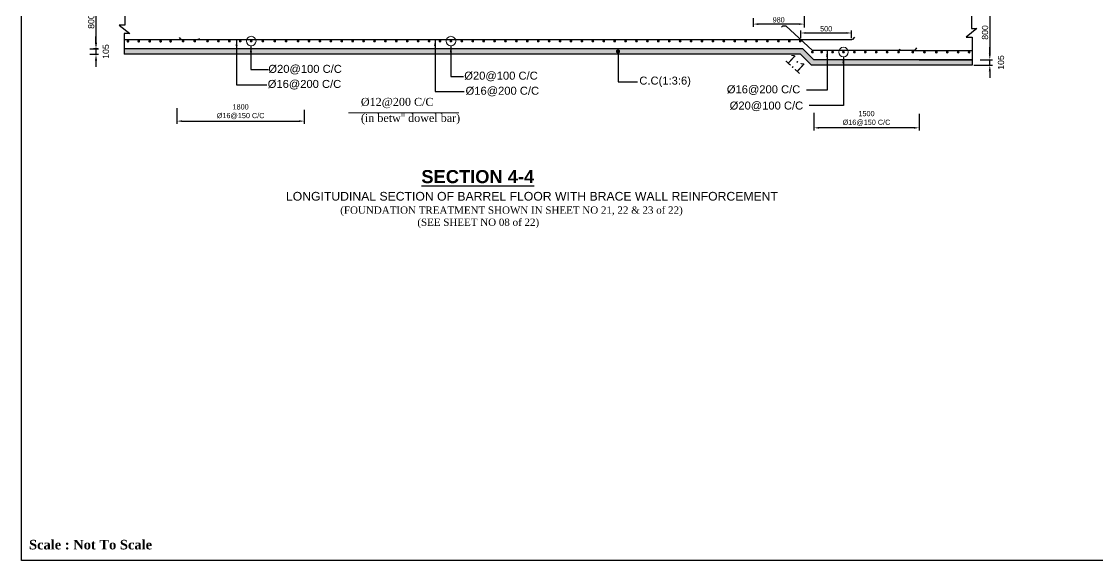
# Model space of a CAD drawing. Extents: x -426260 to 2055400, y -4304674 to -305611.
# Drawn here: x 440128 to 460828, y -1914323 to -1903955 of the extents above; entities that cross this region are included whole.
import ezdxf

# ---------------------------------------------------------------- set-up
doc = ezdxf.new("R2010")
doc.units = 0
doc.header["$LTSCALE"] = 300
doc.header["$MEASUREMENT"] = 0
doc.header["$PDMODE"] = 3
doc.layers.get('DEFPOINTS').update_dxf_attribs({"linetype": 'CONTINUOUS'})
for name, color, linetype, lineweight in [('Dim', 7, 'CONTINUOUS', 9), ('line2', 3, 'CONTINUOUS', 30), ('ROD', 1, 'CONTINUOUS', 30)]:
    doc.layers.add(name, color=color, linetype=linetype, lineweight=lineweight)
for name, color, linetype in [('LINE', 7, 'CONTINUOUS'), ('REINF.', 1, 'CONTINUOUS'), ('TEXT', 10, 'CONTINUOUS'), ('TXT', 7, 'CONTINUOUS')]:
    doc.layers.add(name, color=color, linetype=linetype)
doc.styles.add('Arial', font='arial.ttf')
doc.styles.add('DIM', font='isocp3.shx')
doc.dimstyles.new('dim_20', dxfattribs={"dimtxt": 40, "dimasz": 40, "dimexe": 20, "dimexo": 20, "dimgap": 15, "dimtad": 1, "dimdec": 0, "dimzin": 0, "dimdsep": 46, "dimtxsty": 'DIM', "dimcen": 150, "dimclrd": 5, "dimclre": 5, "dimclrt": 7, "dimadec": 0, "dimazin": 0, "dimtfac": 1, "dimtdec": 0, "dimtmove": 0, "dimatfit": 3, "dimfxl": 20, "dimtolj": 1, "dimtzin": 0, "dimarcsym": 0})
doc.dimstyles.new('dim_50', dxfattribs={"dimtxt": 100, "dimasz": 100, "dimexe": 50, "dimexo": 30, "dimgap": 30, "dimtad": 1, "dimdec": 0, "dimzin": 0, "dimdsep": 46, "dimtxsty": 'DIM', "dimcen": 0.09, "dimclrd": 5, "dimclre": 5, "dimclrt": 7, "dimadec": 0, "dimazin": 0, "dimtfac": 1, "dimtdec": 0, "dimtmove": 0, "dimatfit": 3, "dimfxl": 1, "dimtolj": 1, "dimtzin": 0, "dimarcsym": 1})

# ---------------------------------------------------------------- blocks, each defined once
blk = doc.blocks.new('*D460')
at = {"layer": 'DEFPOINTS', "color": 0, "transparency": 16777216}
for p in [(455369, -1905680), (457399, -1905700), (455369, -1906000)]:
    blk.add_point(p, dxfattribs=at)
at = {"layer": 'Dim', "color": 5, "lineweight": -2, "transparency": 16777216}
for p, q in [((455369, -1905710), (455369, -1906050)), ((457399, -1905730), (457399, -1906050)), ((457299, -1906000), (455469, -1906000))]:
    blk.add_line(p, q, dxfattribs=at)
at = {"layer": 'Dim', "color": 5, "transparency": 16777216}
for points in [[(455469, -1905983), (455469, -1906017), (455369, -1906000)], [(457299, -1905983), (457299, -1906017), (457399, -1906000)]]:
    blk.add_solid(points, dxfattribs=at)
at = {"layer": 'Dim', "color": 7, "transparency": 16777216, "insert": (456384, -1905820), "char_height": 100, "attachment_point": 5, "rotation": 359.9982, "style": 'Arial'}
blk.add_mtext('\\A1;1500\\P%%C16@150 C/C', dxfattribs=at)
blk = doc.blocks.new('*D461')
at = {"layer": 'DEFPOINTS', "color": 0, "transparency": 16777216}
for p in [(443118, -1905591), (445568, -1905624), (445568, -1905871)]:
    blk.add_point(p, dxfattribs=at)
at = {"layer": 'Dim', "color": 5, "lineweight": -2, "transparency": 16777216}
for p, q in [((443118, -1905621), (443118, -1905921)), ((445568, -1905654), (445568, -1905921)), ((443218, -1905871), (445468, -1905871))]:
    blk.add_line(p, q, dxfattribs=at)
at = {"layer": 'Dim', "color": 5, "transparency": 16777216}
for points in [[(443218, -1905855), (443218, -1905888), (443118, -1905871)], [(445468, -1905855), (445468, -1905888), (445568, -1905871)]]:
    blk.add_solid(points, dxfattribs=at)
at = {"layer": 'Dim', "color": 7, "transparency": 16777216, "insert": (444343, -1905691), "char_height": 100, "attachment_point": 5, "rotation": 0.0018, "style": 'Arial'}
blk.add_mtext('\\A1;1800\\P%%C16@150 C/C', dxfattribs=at)
blk = doc.blocks.new('*D462')
at = {"layer": 'DEFPOINTS', "color": 0, "transparency": 16777216}
for p in [(454204, -1903862), (455184, -1903862), (454204, -1904005)]:
    blk.add_point(p, dxfattribs=at)
at = {"layer": 'Dim', "color": 5, "lineweight": -2, "transparency": 16777216}
for p, q in [((454204, -1903892), (454204, -1904055)), ((455184, -1903892), (455184, -1904055)), ((455084, -1904005), (454304, -1904005))]:
    blk.add_line(p, q, dxfattribs=at)
at = {"layer": 'Dim', "color": 5, "transparency": 16777216}
for points in [[(454304, -1903988), (454304, -1904022), (454204, -1904005)], [(455084, -1903988), (455084, -1904022), (455184, -1904005)]]:
    blk.add_solid(points, dxfattribs=at)
at = {"layer": 'Dim', "color": 7, "transparency": 16777216, "insert": (454694, -1903924), "char_height": 100, "attachment_point": 5, "style": 'Arial'}
blk.add_mtext('\\A1;980', dxfattribs=at)
blk = doc.blocks.new('*D463')
at = {"layer": 'DEFPOINTS', "color": 0, "transparency": 16777216}
for p in [(458422, -1903641), (458541, -1904691), (458756, -1904691)]:
    blk.add_point(p, dxfattribs=at)
at = {"layer": 'Dim', "color": 5, "lineweight": -2, "transparency": 16777216}
for p, q in [((458452, -1903641), (458806, -1903641)), ((458756, -1903761), (458756, -1904571)), ((458571, -1904691), (458806, -1904691))]:
    blk.add_line(p, q, dxfattribs=at)
at = {"layer": 'Dim', "color": 5, "transparency": 16777216}
for points in [[(458736, -1903761), (458776, -1903761), (458756, -1903641)], [(458736, -1904571), (458776, -1904571), (458756, -1904691)]]:
    blk.add_solid(points, dxfattribs=at)
at = {"layer": 'Dim', "color": 7, "transparency": 16777216, "insert": (458665, -1904166), "char_height": 120, "attachment_point": 5, "rotation": 90, "style": 'Arial'}
blk.add_mtext('\\A1;800', dxfattribs=at)
blk = doc.blocks.new('*D464')
at = {"layer": 'DEFPOINTS', "color": 0, "transparency": 16777216}
for p in [(441647, -1903430), (441561, -1904481), (441633, -1904481)]:
    blk.add_point(p, dxfattribs=at)
at = {"layer": 'Dim', "color": 5, "lineweight": -2, "transparency": 16777216}
for p, q in [((441617, -1903430), (441511, -1903430)), ((441561, -1903550), (441561, -1904361)), ((441603, -1904481), (441511, -1904481))]:
    blk.add_line(p, q, dxfattribs=at)
at = {"layer": 'Dim', "color": 5, "transparency": 16777216}
for points in [[(441541, -1903550), (441581, -1903550), (441561, -1903430)], [(441541, -1904361), (441581, -1904361), (441561, -1904481)]]:
    blk.add_solid(points, dxfattribs=at)
at = {"layer": 'Dim', "color": 7, "transparency": 16777216, "insert": (441469, -1903956), "char_height": 120, "attachment_point": 5, "rotation": 90, "style": 'Arial'}
blk.add_mtext('\\A1;800', dxfattribs=at)
blk = doc.blocks.new('*D465')
at = {"layer": 'DEFPOINTS', "color": 0, "transparency": 16777216}
for p in [(441410, -1904481), (441410, -1904586), (441561, -1904586)]:
    blk.add_point(p, dxfattribs=at)
at = {"layer": 'Dim', "color": 5, "lineweight": -2, "transparency": 16777216}
for p, q in [((441561, -1904361), (441561, -1904241)), ((441440, -1904481), (441611, -1904481)), ((441561, -1904481), (441561, -1904586)), ((441440, -1904586), (441611, -1904586)), ((441561, -1904706), (441561, -1904826))]:
    blk.add_line(p, q, dxfattribs=at)
at = {"layer": 'Dim', "color": 5, "transparency": 16777216}
for points in [[(441541, -1904361), (441581, -1904361), (441561, -1904481)], [(441541, -1904706), (441581, -1904706), (441561, -1904586)]]:
    blk.add_solid(points, dxfattribs=at)
at = {"layer": 'Dim', "color": 7, "transparency": 16777216, "insert": (441751, -1904533), "char_height": 120, "attachment_point": 5, "rotation": 90, "style": 'Arial'}
blk.add_mtext('\\A1;105', dxfattribs=at)
blk = doc.blocks.new('*D471')
at = {"layer": 'DEFPOINTS', "color": 0, "transparency": 16777216}
for p in [(455118, -1904306), (456098, -1904176), (456098, -1904306)]:
    blk.add_point(p, dxfattribs=at)
at = {"layer": 'Dim', "color": 5, "lineweight": -2, "transparency": 16777216}
for p, q in [((455118, -1904276), (455118, -1904126)), ((456098, -1904276), (456098, -1904126)), ((455218, -1904176), (455998, -1904176))]:
    blk.add_line(p, q, dxfattribs=at)
at = {"layer": 'Dim', "color": 5, "transparency": 16777216}
for points in [[(455218, -1904159), (455218, -1904192), (455118, -1904176)], [(455998, -1904159), (455998, -1904192), (456098, -1904176)]]:
    blk.add_solid(points, dxfattribs=at)
at = {"layer": 'Dim', "color": 7, "transparency": 16777216, "insert": (455608, -1904095), "char_height": 100, "attachment_point": 5, "style": 'Arial'}
blk.add_mtext('\\A1;500', dxfattribs=at)
blk = doc.blocks.new('*D466')
at = {"layer": 'DEFPOINTS', "color": 0, "transparency": 16777216}
for p in [(458541, -1904691), (458756, -1904691), (458417, -1904796)]:
    blk.add_point(p, dxfattribs=at)
at = {"layer": 'Dim', "color": 5, "lineweight": -2, "transparency": 16777216}
for p, q in [((458756, -1904571), (458756, -1904451)), ((458571, -1904691), (458806, -1904691)), ((458756, -1904796), (458756, -1904691)), ((458447, -1904796), (458806, -1904796)), ((458756, -1904916), (458756, -1905036))]:
    blk.add_line(p, q, dxfattribs=at)
at = {"layer": 'Dim', "color": 5, "transparency": 16777216}
for points in [[(458736, -1904571), (458776, -1904571), (458756, -1904691)], [(458736, -1904916), (458776, -1904916), (458756, -1904796)]]:
    blk.add_solid(points, dxfattribs=at)
at = {"layer": 'Dim', "color": 7, "transparency": 16777216, "insert": (458972, -1904744), "char_height": 120, "attachment_point": 5, "rotation": 90, "style": 'Arial'}
blk.add_mtext('\\A1;105', dxfattribs=at)

msp = doc.modelspace()

# ---------------------------------------------------------------- hatches: boundary and pattern name
at = {"layer": 'Dim'}
h = msp.add_hatch(dxfattribs=at)
h.set_pattern_fill('AR-CONC', color=2, scale=28)
h.set_pattern_definition([(50, (-104528.43, -1915464.66), (200.83285, -17.5706), [21, -231]), (355, (-104528.43, -1915464.66), (-38.85037, 210.6138), [16.8, -184.8]), (100.451444, (-104511.69, -1915466.13), (161.98248, 193.0432), [17.847254, -196.31979]), (46.1842, (-104528.43, -1915408.66), (298.82757, -46.3454), [31.5, -346.5]), (96.635635, (-104503.52, -1915412.53), (261.70534, 272.75321), [26.7709, -294.47985]), (351.184164, (-104528.43, -1915408.66), (261.70534, 272.7532), [25.2, -277.2]), (21, (-104500.43, -1915422.66), (167.133975, -112.73329), [21, -231]), (326, (-104500.43, -1915422.66), (68.12829, 203.04201), [16.8, -184.8]), (71.451445, (-104486.5, -1915432.06), (235.262265, 90.30872), [17.84725, -196.31979]), (37.5, (-104528.425, -1915464.665), (3.4047595, 93.210279), [0, -182.56, 0, -187.6, 0, -185.5]), (7.5, (-104528.43, -1915464.66), (73.65947, 110.43528), [0, -106.96, 0, -178.36, 0, -70.7]), (327.5, (-104590.865, -1915464.665), (149.470282, -6.315364), [0, -70, 0, -218.4, 0, -289.8]), (317.5, (-104618.87, -1915464.66), (163.292127, 28.029395), [0, -91, 0, -145.04, 0, -205.8])])
h.paths.add_polyline_path([(442100.8, -1904480.6), (442100.8, -1904585.6), (455115.5, -1904585.6), (455325.5, -1904795.6), (458417, -1904795.6), (458417, -1904690.6), (455369, -1904690.6), (455159, -1904480.6)])

# ---------------------------------------------------------------- linework, layer by layer
at = {"layer": 'Dim', "ltscale": 50}
msp.add_line((446421.2, -1905709.8), (448540.5, -1905709.8), dxfattribs=at)
for centre in [(444546.5, -1904332.3), (448388.9, -1904332.3), (455941.4, -1904543.3)]:
    msp.add_circle(centre, 92.7, dxfattribs=at)
at = {"layer": 'LINE'}
msp.add_lwpolyline([(472846.2, -1914323.1), (440128.1, -1914323.1), (440128.1, -1891186.8), (472846.2, -1891186.8)], close=True, dxfattribs=at)
at = {"layer": 'LINE', "color": 5, "ltscale": 500}
for points in [[(442116.1, -1903430.5), (442116.1, -1904023.6), (442009.5, -1904023.6), (442213.8, -1904188.3), (442100.8, -1904188.3), (442100.8, -1904585.6)], [(458401.7, -1903640.6), (458401.7, -1904090.2), (458508.3, -1904090.2), (458304.1, -1904254.9), (458417, -1904254.9), (458417, -1904795.6)]]:
    msp.add_lwpolyline(points, dxfattribs=at)
at = {"layer": 'LINE', "ltscale": 500}
for points in [[(443104.3, -1904480.5), (442100.8, -1904480.5)], [(458417, -1904690.6), (455369, -1904690.6), (455159, -1904480.6), (443118.3, -1904480.6)], [(458417, -1904795.6), (455325.5, -1904795.6), (455115.5, -1904585.6), (442100.8, -1904585.6)], [(457427.5, -1904690.6), (458417, -1904690.6)]]:
    msp.add_lwpolyline(points, dxfattribs=at)
at = {"layer": 'line2', "color": 3}
for points in [[(443132.3, -1904480.5), (443104.3, -1904480.5)], [(443132.3, -1904480.5), (443104.3, -1904480.5)], [(457399.5, -1904690.6), (457427.5, -1904690.6)], [(457399.5, -1904690.6), (457427.5, -1904690.6)]]:
    msp.add_lwpolyline(points, dxfattribs=at)
at = {"layer": 'REINF.', "ltscale": 50, "const_width": 26.3}
for points in [[(442187.3, -1904334.5, -1), (442161, -1904334.5, -1)], [(442397.3, -1904334.5, -1), (442371, -1904334.5, -1)], [(442607.3, -1904334.5, -1), (442581, -1904334.5, -1)], [(442817.3, -1904334.5, -1), (442791, -1904334.5, -1)], [(442983.1, -1904334.5, 1), (443009.4, -1904334.5, 1)], [(443250.3, -1904332.3, -1), (443224.1, -1904332.3, -1)], [(443473.1, -1904332.3, -1), (443446.9, -1904332.3, -1)], [(443719.6, -1904332.3, -1), (443693.3, -1904332.3, -1)], [(443903.3, -1904332.3, 1), (443929.6, -1904332.3, 1)], [(444113.3, -1904332.3, 1), (444139.6, -1904332.3, 1)], [(444323.3, -1904332.3, 1), (444349.6, -1904332.3, 1)], [(444559.6, -1904332.3, -1), (444533.3, -1904332.3, -1)], [(444757.4, -1904332.3, 1), (444783.6, -1904332.3, 1)], [(444986.4, -1904332.3, 1), (445012.7, -1904332.3, 1)], [(445205.2, -1904332.3, 1), (445231.5, -1904332.3, 1)], [(445462, -1904332.3, -1), (445435.8, -1904332.3, -1)], [(445672, -1904332.3, -1), (445645.8, -1904332.3, -1)], [(445855.8, -1904332.3, 1), (445882, -1904332.3, 1)], [(446092, -1904332.3, -1), (446065.8, -1904332.3, -1)], [(446302, -1904332.3, -1), (446275.8, -1904332.3, -1)], [(446512, -1904332.3, -1), (446485.8, -1904332.3, -1)], [(446695.8, -1904332.3, 1), (446722, -1904332.3, 1)], [(446905.8, -1904332.3, 1), (446932, -1904332.3, 1)], [(447142, -1904332.3, -1), (447115.8, -1904332.3, -1)], [(447325.8, -1904332.3, 1), (447352, -1904332.3, 1)], [(447535.8, -1904332.3, 1), (447562, -1904332.3, 1)], [(447772, -1904332.3, -1), (447745.8, -1904332.3, -1)], [(447955.8, -1904332.3, 1), (447982, -1904332.3, 1)], [(448165.8, -1904332.3, 1), (448192, -1904332.3, 1)], [(448402, -1904332.3, -1), (448375.8, -1904332.3, -1)], [(448612, -1904332.3, -1), (448585.8, -1904332.3, -1)], [(448795.8, -1904332.3, 1), (448822, -1904332.3, 1)], [(449032, -1904332.3, -1), (449005.8, -1904332.3, -1)], [(449242, -1904332.3, -1), (449215.8, -1904332.3, -1)], [(449425.8, -1904332.3, 1), (449452, -1904332.3, 1)], [(449635.8, -1904332.3, 1), (449662, -1904332.3, 1)], [(449845.8, -1904332.3, 1), (449872, -1904332.3, 1)], [(450082, -1904332.3, -1), (450055.8, -1904332.3, -1)], [(450292, -1904332.3, -1), (450265.8, -1904332.3, -1)], [(450475.8, -1904332.3, 1), (450502, -1904332.3, 1)], [(450685.8, -1904332.3, 1), (450712, -1904332.3, 1)], [(450922, -1904332.3, -1), (450895.8, -1904332.3, -1)], [(451105.8, -1904332.3, 1), (451132, -1904332.3, 1)], [(451315.8, -1904332.3, 1), (451342, -1904332.3, 1)], [(451552, -1904332.3, -1), (451525.8, -1904332.3, -1)], [(451762, -1904332.3, -1), (451735.8, -1904332.3, -1)], [(451945.8, -1904332.3, 1), (451972, -1904332.3, 1)], [(452182, -1904332.3, -1), (452155.8, -1904332.3, -1)], [(452392, -1904332.3, -1), (452365.8, -1904332.3, -1)], [(452575.8, -1904332.3, 1), (452602, -1904332.3, 1)], [(452812, -1904332.3, -1), (452785.8, -1904332.3, -1)], [(453022, -1904332.3, -1), (452995.8, -1904332.3, -1)], [(453205.8, -1904332.3, 1), (453232, -1904332.3, 1)], [(453415.8, -1904332.3, 1), (453442, -1904332.3, 1)], [(453625.8, -1904332.3, 1), (453652, -1904332.3, 1)], [(453862, -1904332.3, -1), (453835.8, -1904332.3, -1)], [(454045.8, -1904332.3, 1), (454072, -1904332.3, 1)], [(454255.8, -1904332.3, 1), (454282, -1904332.3, 1)], [(454492, -1904332.3, -1), (454465.8, -1904332.3, -1)], [(454702, -1904332.3, -1), (454675.8, -1904332.3, -1)], [(454912, -1904332.3, -1), (454885.8, -1904332.3, -1)], [(455095.8, -1904332.3, 1), (455122, -1904332.3, 1)], [(455356.2, -1904543.3, -1), (455329.9, -1904543.3, -1)], [(455534.5, -1904543.3, -1), (455508.2, -1904543.3, -1)], [(455718.2, -1904543.3, 1), (455744.5, -1904543.3, 1)], [(455928.2, -1904543.3, 1), (455954.5, -1904543.3, 1)], [(456164.5, -1904543.3, -1), (456138.2, -1904543.3, -1)], [(456348.2, -1904543.3, 1), (456374.5, -1904543.3, 1)], [(456558.2, -1904543.3, 1), (456584.5, -1904543.3, 1)], [(456768.2, -1904543.3, 1), (456794.5, -1904543.3, 1)], [(456987.2, -1904543.3, 1), (457013.4, -1904543.3, 1)], [(457287.9, -1904543.3, -1), (457261.6, -1904543.3, -1)], [(457512.5, -1904544.5, -1), (457486.2, -1904544.5, -1)], [(457714.6, -1904544.5, 1), (457740.8, -1904544.5, 1)], [(457924.6, -1904544.5, 1), (457950.8, -1904544.5, 1)], [(458134.6, -1904544.5, 1), (458160.8, -1904544.5, 1)], [(458344.6, -1904544.5, 1), (458370.8, -1904544.5, 1)]]:
    msp.add_lwpolyline(points, format="xyb", close=True, dxfattribs=at)
at = {"layer": 'ROD'}
for points in [[(455156.1, -1903605.4), (455156.1, -1903605.4, -0.4142136), (455184.1, -1903633.4), (455184.1, -1904067.4)], [(456152, -1904256), (456115.4, -1904299.6, -0.1679556), (456098.2, -1904305.6), (455132.5, -1904305.6), (443217, -1904305.6, -0.2368546), (443194.6, -1904294.3), (443169, -1904260)], [(443491.7, -1904291.6, 0.5591735), (443512, -1904304.1), (443557.5, -1904281.1)], [(457346.4, -1904464.7), (457312.9, -1904506.4, -0.2108691), (457292.2, -1904515.6), (455342.5, -1904515.6)], [(457076.8, -1904501.7, -0.5591735), (457056.5, -1904514.2), (457011, -1904491.1)]]:
    msp.add_lwpolyline(points, format="xyb", dxfattribs=at)
for points in [[(454749.7, -1904064.7), (454775.6, -1904040.7), (454835, -1904040.7), (455342.5, -1904515.6)], [(443217, -1904305.6), (442996.3, -1904305.5), (442100.8, -1904305.5)], [(457292.2, -1904515.6), (457499.3, -1904515.6), (458417, -1904515.6)]]:
    msp.add_lwpolyline(points, dxfattribs=at)

# ---------------------------------------------------------------- texts
at = {"layer": 'Dim', "color": 7}
msp.add_text('1:1', height=210, rotation=317.80628, dxfattribs=at).set_placement((454809.8, -1904710.2))
at = {"layer": 'Dim', "color": 7, "char_height": 154, "attachment_point": 4}
for s, insert, width in [('{\\fArial|b0|i0|c0|p34;%%C20@100 C/C}', (444876.8, -1904881.5), 1603.352), ('{\\fArial|b0|i0|c0|p34;%%C20@100 C/C}', (448645.5, -1905012.2), 1603.352), ('{\\fArial|b0|i0|c0|p34;%%C16@200 C/C}', (444864.8, -1905171.5), 1582.647), ('{\\fArial|b0|i0|c0|p34;C.C\\C0;(1:3:6)}', (452014.1, -1905115.1), 2202.995), ('{\\fArial|b0|i0|c0|p34;%%C16@200 C/C}', (453696.8, -1905274.8), 1662.963), ('{\\fArial|b0|i0|c0|p34;%%C16@200 C/C}', (448671.1, -1905302.2), 1603.352), ('\\A1;{\\fTimes New Roman|b0|i0|c0|p18;%%C12@200 C/C\\P(in betw\\H0.7x;\\Sn^ ;\\H1.429x; dowel bar)}', (446657.3, -1905680.8), 2571.598), ('{\\fArial|b0|i0|c0|p34;%%C20@100 C/C}', (453752, -1905587.7), 1588.909)]:
    msp.add_mtext(s, dxfattribs=dict(at, insert=insert, width=width))
at = {"layer": 'TEXT', "color": 0, "linetype": 'ByBlock', "insert": (440272.8, -1913926), "char_height": 184.371, "width": 3417.975, "attachment_point": 1, "style": 'Arial'}
msp.add_mtext('{\\fTimes New Roman|b1|i0|c0|p18;Scale : Not To Scale}', dxfattribs=at)
at = {"layer": 'TXT', "color": 0, "insert": (444046.3, -1907372.3), "char_height": 56.133, "width": 12717.304, "attachment_point": 4}
msp.add_mtext('\\pi3774;{\\fArial|b1|i0|c0|p34;\\H4.489X;\\L\\C6;SECTION 4-4\\H0.8333X; \\P\\pi1169;\\fArial|b0|i0|c0|p34;\\H0.8X;\\l\\C7;LONGITUDINAL SECTION OF BARREL FLOOR WITH BRACE WALL REINFORCEMENT\\P\\pi2214;\\fTimes New Roman|b0|i0|c0|p18;\\H0.8333X;(FOUNDATION TREATMENT SHOWN IN SHEET NO 21, 22 & 23 of 22) \\P\\pi3697;(SEE SHEET NO 08 of 22)}', dxfattribs=at)

# ---------------------------------------------------------------- dimensions: what is measured, and where the dimension line sits
at = {"layer": 'Dim'}
for base, p1, p2, override, picture, middle in [((441560.5, -1904480.6), (441647.1, -1903430.5), (441633.1, -1904480.6), {"dimtxt": 120, "dimasz": 120, "dimtxsty": 'Arial', "dimtmove": 2}, '*D464', (441469.3, -1903955.5)), ((458755.9, -1904690.6), (458422.2, -1903640.6), (458541.3, -1904690.6), {"dimtxt": 120, "dimasz": 120, "dimtxsty": 'Arial', "dimtmove": 1}, '*D463', (458664.6, -1904165.6))]:
    dim = msp.add_linear_dim(base=base, p1=p1, p2=p2, angle=90, text='800', dimstyle='dim_50', override=override, dxfattribs=at)
    dim.commit()
    dim.dimension.update_dxf_attribs({"geometry": picture, "text_midpoint": middle})
dim = msp.add_linear_dim(base=(454204.1, -1904004.9), p1=(455184.1, -1903862.5), p2=(454204.1, -1903862.5), dimstyle='dim_50', override={"dimtxt": 100, "dimtxsty": 'Arial', "dimtmove": 1}, dxfattribs=at)
dim.commit()
dim.dimension.update_dxf_attribs({"geometry": '*D462', "text_midpoint": (454694.1, -1903923.8)})
dim = msp.add_linear_dim(base=(456098.2, -1904175.8), p1=(455118.1, -1904305.6), p2=(456098.2, -1904305.6), text='500', dimstyle='dim_50', override={"dimtxt": 100, "dimasz": 100, "dimtxsty": 'Arial', "dimtmove": 1}, dxfattribs=at)
dim.commit()
dim.dimension.update_dxf_attribs({"geometry": '*D471', "text_midpoint": (455608.1, -1904094.7)})
for base, p1, p2, angle, picture, middle in [((441560.5, -1904585.6), (441410.5, -1904480.6), (441410.5, -1904585.6), 90, '*D465', (441750.9, -1904533.1)), ((458755.9, -1904690.6), (458417, -1904795.6), (458541.3, -1904690.6), 270, '*D466', (458971.5, -1904744.1))]:
    dim = msp.add_linear_dim(base=base, p1=p1, p2=p2, angle=angle, dimstyle='dim_50', override={"dimtxt": 120, "dimasz": 120, "dimtxsty": 'Arial', "dimtmove": 2}, dxfattribs=at)
    dim.commit()
    dim.dimension.update_dxf_attribs({"geometry": picture, "text_midpoint": middle, "dimtype": 160})
for base, p1, p2, angle, text, picture, middle in [((445568.5, -1905871.3), (443118.3, -1905591.3), (445568.4, -1905624.3), 0.00179, '1800\\X%%C16@150 C/C', '*D461', (444343.4, -1905871.3)), ((455369.2, -1906000), (457399.5, -1905700.4), (455369.2, -1905680.4), 179.99821, '1500\\X%%C16@150 C/C', '*D460', (456384.4, -1906000))]:
    dim = msp.add_linear_dim(base=base, p1=p1, p2=p2, angle=angle, text=text, dimstyle='dim_50', override={"dimtxsty": 'Arial', "dimtmove": 1}, dxfattribs=at)
    dim.commit()
    dim.dimension.update_dxf_attribs({"geometry": picture, "text_midpoint": middle, "dimtype": 160})

# ---------------------------------------------------------------- leaders
at = {"layer": 'Dim', "ltscale": 50}
for points, override in [([(444265.5, -1904305.6), (444265.5, -1905171.5), (444848.1, -1905171.5)], {"dimasz": 120, "dimgap": 15, "dimtad": 0}), ([(448084.5, -1904305.6), (448084.5, -1905302.2), (448645.8, -1905302.2)], {"dimasz": 120, "dimgap": 15, "dimtad": 0}), ([(444542.3, -1904425), (444541.4, -1904881.5), (444876.8, -1904881.5)], {"dimasz": 120, "dimgap": 15, "dimtad": 0}), ([(448388.9, -1904425.1), (448388.9, -1905012.2), (448631.1, -1905012.2)], {"dimasz": 120, "dimgap": 15, "dimtad": 0}), ([(451603.8, -1904530.7), (451603.8, -1905115.1), (451980.8, -1905115.1)], {"dimasz": 80, "dimgap": 15, "dimtad": 0, "dimldrblk": 'Dot'}), ([(455625.6, -1904510.4), (455625.6, -1905275.2), (455231.8, -1905275.2)], {"dimasz": 120, "dimgap": 15, "dimtad": 0}), ([(455938.6, -1904639), (455938.6, -1905568.1), (455278.3, -1905568.1)], {"dimasz": 120, "dimgap": 15, "dimtad": 0})]:
    msp.add_leader(points, dimstyle='dim_20', override=override, dxfattribs=at)

doc.saveas('drawing.dxf')
